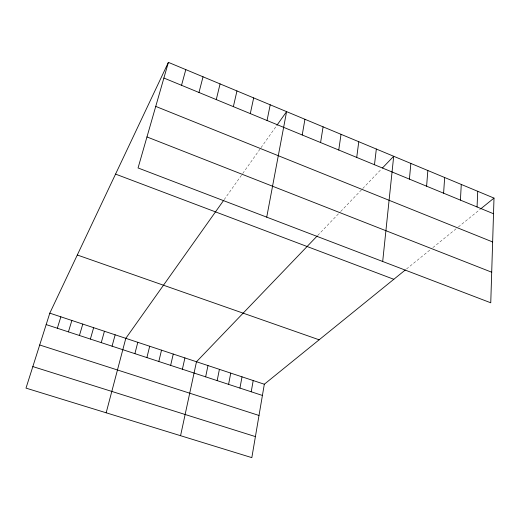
<?xml version="1.0" encoding="UTF-8"?>
<svg xmlns="http://www.w3.org/2000/svg" width="520" height="520" viewBox="0 0 520 520"><rect width="100%" height="100%" fill="white"/><g stroke="black" fill="none" stroke-linecap="round" stroke-linejoin="round"><path stroke-width="0.39" stroke-dasharray="2.6 1.95" d="M224.178 199.628L242.255 174.148M242.717 173.498L260.565 148.323M261.034 147.667L276.432 125.957M317.726 235.43L340.223 211.991M340.75 211.439L362.232 189.053M362.765 188.494L381.375 169.111M406.504 268.996L429.812 250.107M432.868 247.631L457.724 227.487M458.341 226.987L480.435 209.079"/><path stroke-width="0.78" d="M494 198.088L490.757 302.796L138.053 167.96L168.395 62.361L494 198.088L481.065 208.572M477.061 206.96L477.724 191.308M460.421 200.115L461.279 184.451M443.606 193.193L444.652 177.515M426.608 186.192L427.85 170.514M409.422 179.12L410.859 163.43M382.688 261.482L393.692 156.273L382.454 167.98M374.478 164.73L376.331 149.038M356.72 157.417L358.774 141.72M338.754 150.026L341.029 134.323M320.587 142.545L323.089 126.841M405.327 269.958L264.322 384.228L251.83 457.639L26 388.115L49.803 313.157L168.395 62.361M302.218 134.979L304.941 119.281M251.212 391.781L253.208 380.549M239.941 388.082L242.014 376.838M266.728 217.152L286.592 111.631L276.881 125.327M228.586 384.365L230.75 373.106M217.159 380.621L219.408 369.35M267.046 120.503L270.212 104.799M205.647 376.844L207.987 365.567M180.564 435.701L196.489 361.757L317.181 235.995M250.296 113.607L253.669 97.903M182.39 369.226L184.912 357.923M233.363 106.639L236.958 90.942M170.638 365.372L173.258 354.055M158.808 361.498L161.519 350.168M216.268 99.599L220.077 83.902M146.894 357.591L149.695 346.255M134.894 353.659L137.794 342.31M198.984 92.482L203.028 76.797M106.165 412.796L125.808 338.338L223.737 200.258M181.532 85.299L185.803 69.615M112.067 346.177L115.154 334.809M101.257 342.635L104.429 331.253M90.383 339.072L93.639 327.678M79.436 335.485L82.784 324.084M68.419 331.87L71.864 320.463M57.33 328.244L60.866 316.823M32.838 366.581L255.411 436.599M39.696 344.988L259.006 415.46M46.176 324.584L262.411 395.447M49.803 313.157L264.322 384.228M77.305 255.002L319.144 339.8M115.557 174.103L393.809 279.286M146.965 136.942L491.706 272.214M155.74 106.398L492.642 241.956M163.891 78.032L493.512 213.739"/></g></svg>
